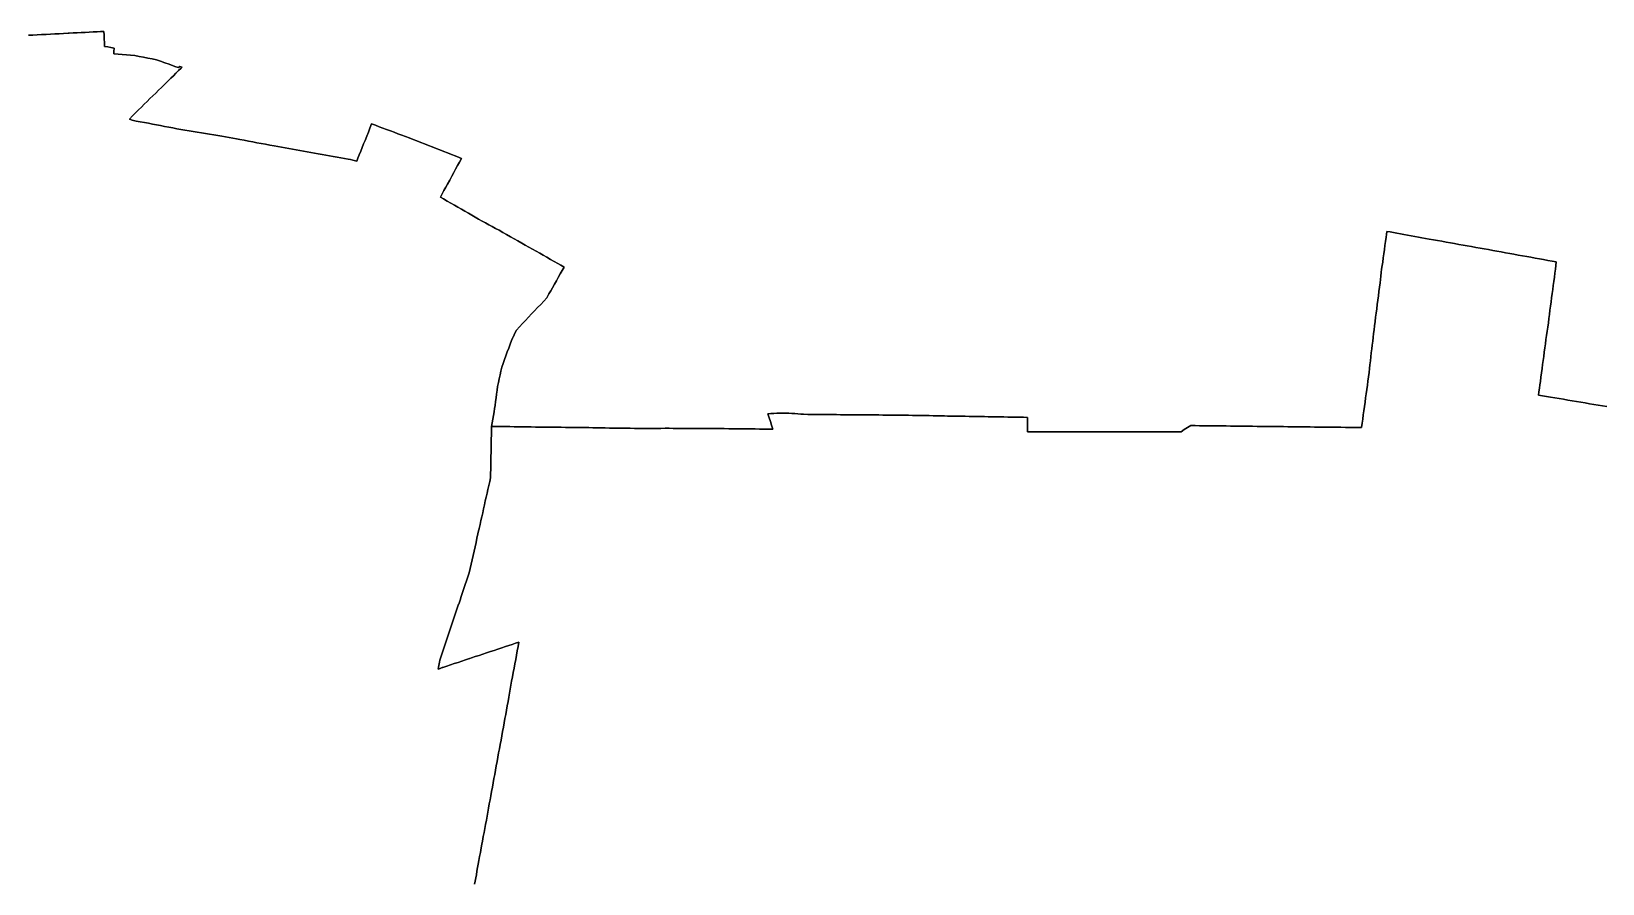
# Model space of a CAD drawing. Header units: inches. Extents: x 130170 to 284068, y 377793 to 804530.
# Drawn here: x 178269 to 181794, y 648854 to 650766 of the extents above; entities that cross this region are included whole.
import ezdxf

# ---------------------------------------------------------------- set-up
doc = ezdxf.new("R2010")
doc.units = ezdxf.units.IN
doc.header["$MEASUREMENT"] = 0
doc.layers.add('muni_il', color=7, linetype='Continuous')

msp = doc.modelspace()

# ---------------------------------------------------------------- linework, layer by layer
at = {"layer": 'muni_il'}
for points in [[(181803, 649924), (181793.3, 649925.6), (181783.6, 649927.3), (181773.9, 649928.9), (181764.2, 649930.5), (181754.5, 649932.2), (181744.8, 649933.8), (181735.1, 649935.5), (181725.4, 649937.1), (181715.7, 649938.7), (181705.9, 649940.4), (181696.2, 649942), (181686.5, 649943.7), (181676.8, 649945.3), (181667.7, 649946.7), (181658.7, 649948.2), (181649.6, 649949.6), (181650.8, 649957.3), (181651.9, 649965), (181653.1, 649972.8), (181654.2, 649980.5), (181655.5, 649990.1), (181656.7, 649999.7), (181658, 650009.3), (181659.2, 650018.4), (181660.4, 650027.5), (181661.6, 650036.7), (181662.9, 650046.1), (181664.1, 650055.6), (181665.3, 650065), (181666.7, 650074.4), (181668.1, 650083.7), (181669.5, 650093.1), (181670.7, 650102.5), (181672, 650111.9), (181673.3, 650121.3), (181674.5, 650130.6), (181675.6, 650140), (181676.8, 650149.3), (181678.1, 650158.7), (181679.4, 650168), (181680.7, 650177.4), (181681.9, 650186.5), (181683.1, 650195.7), (181684.3, 650204.9), (181685.5, 650214.1), (181686.7, 650223.2), (181687.9, 650232.4), (181688.9, 650240.8), (181689.8, 650249.1), (181680.4, 650250.6), (181671, 650252.1), (181661.5, 650253.8), (181651.9, 650255.5), (181642.4, 650257.3), (181632.9, 650259), (181623.4, 650260.7), (181613.9, 650262.4), (181604.4, 650264.1), (181594.9, 650265.8), (181585.4, 650267.5), (181575.8, 650269.2), (181566.3, 650270.9), (181556.8, 650272.6), (181547.3, 650274.4), (181537.8, 650276.1), (181528.3, 650277.8), (181518.8, 650279.5), (181509.3, 650281.2), (181499.7, 650282.9), (181490.2, 650284.6), (181480.7, 650286.3), (181471.2, 650288), (181461.7, 650289.7), (181452.2, 650291.5), (181442.7, 650293.2), (181433.2, 650294.9), (181423.6, 650296.6), (181414.1, 650298.3), (181404.6, 650300), (181396.5, 650301.4), (181388.5, 650302.8), (181380.4, 650304.3), (181372.3, 650305.7), (181364.2, 650307.2), (181356.2, 650308.7), (181348.1, 650310.2), (181340, 650311.7), (181331.9, 650313.2), (181324.5, 650314.5), (181317, 650315.8), (181309.5, 650317.2), (181308.7, 650310.5), (181307.9, 650303.9), (181306.7, 650294.6), (181305.4, 650285.4), (181304.2, 650276.1), (181303, 650266.9), (181301.8, 650257.6), (181300.5, 650248.4), (181299.1, 650240.4), (181297.6, 650232.4), (181296.8, 650224.6), (181296, 650216.8), (181295.3, 650209.1), (181294.5, 650201.3), (181293.2, 650191.7), (181291.9, 650182.1), (181290.7, 650172.4), (181289.4, 650162.8), (181288.1, 650153.2), (181286.9, 650143.6), (181285.8, 650133.9), (181284.6, 650124.3), (181283.5, 650114.7), (181282.3, 650105.1), (181281.2, 650096.4), (181280.1, 650087.8), (181279.1, 650079.2), (181278, 650070.6), (181276.9, 650062), (181275.8, 650053.4), (181274.8, 650044.5), (181273.8, 650035.6), (181272.9, 650026.8), (181271.9, 650017.9), (181270.9, 650009.1), (181270, 650000.2), (181268.7, 649990.7), (181267.3, 649981.2), (181266, 649971.7), (181264.7, 649962.2), (181263.4, 649952.8), (181262.1, 649943.3), (181260.8, 649933.8), (181259.5, 649924.3), (181258.2, 649914.8), (181256.9, 649905.3), (181255.6, 649895.8), (181254.3, 649886.4), (181252.9, 649876.9), (181244.7, 649877), (181236.4, 649877.1), (181226.5, 649877.2), (181216.6, 649877.3), (181206.7, 649877.4), (181196.8, 649877.5), (181186.9, 649877.6), (181177, 649877.8), (181167.1, 649877.9), (181157.1, 649878), (181147.2, 649878.1), (181137.3, 649878.2), (181127.4, 649878.3), (181117.5, 649878.5), (181107.6, 649878.6), (181097.7, 649878.7), (181087.8, 649878.8), (181077.9, 649878.9), (181067.9, 649879), (181058, 649879.1), (181048.1, 649879.3), (181038.2, 649879.4), (181028.3, 649879.5), (181018.4, 649879.6), (181008.5, 649879.7), (180998.6, 649879.8), (180988.6, 649880), (180978.7, 649880.1), (180968.8, 649880.2), (180958.9, 649880.3), (180949, 649880.4), (180939.1, 649880.5), (180929.2, 649880.7), (180919.3, 649880.8), (180909.4, 649880.9), (180899.4, 649881), (180889.5, 649881.1), (180879.6, 649881.2), (180869.7, 649881.3), (180862.5, 649876.8), (180855.3, 649872.2), (180848.1, 649867.6), (180838.3, 649867.6), (180828.4, 649867.6), (180818.6, 649867.6), (180808.7, 649867.6), (180798.9, 649867.6), (180789.1, 649867.5), (180779.2, 649867.5), (180769.4, 649867.5), (180759.6, 649867.5), (180749.7, 649867.5), (180739.9, 649867.5), (180730, 649867.5), (180720.2, 649867.5), (180710.4, 649867.4), (180700.5, 649867.4), (180690.7, 649867.4), (180680.9, 649867.4), (180671, 649867.4), (180661.2, 649867.4), (180651.3, 649867.4), (180641.5, 649867.3), (180631.7, 649867.3), (180621.8, 649867.3), (180612, 649867.3), (180602.2, 649867.3), (180592.3, 649867.3), (180582.5, 649867.3), (180572.6, 649867.3), (180562.8, 649867.2), (180553, 649867.2), (180543.1, 649867.2), (180533.3, 649867.2), (180523.5, 649867.2), (180513.6, 649867.2), (180503.8, 649867.2), (180503.8, 649875.3), (180503.8, 649883.5), (180503.7, 649891.6), (180503.7, 649899.8), (180494.8, 649899.9), (180485.8, 649900.1), (180476.9, 649900.2), (180468, 649900.4), (180459, 649900.5), (180450.1, 649900.7), (180441.1, 649900.8), (180432.6, 649901), (180424.1, 649901.1), (180415.6, 649901.3), (180407.1, 649901.4), (180398.5, 649901.6), (180389.8, 649901.7), (180381.1, 649901.9), (180372.4, 649902), (180363.7, 649902.2), (180355, 649902.3), (180347, 649902.5), (180339, 649902.6), (180331, 649902.7), (180324.2, 649902.8), (180317.4, 649903), (180310.6, 649903.1), (180301.3, 649903.2), (180292, 649903.4), (180282.7, 649903.6), (180273.4, 649903.7), (180264.2, 649903.9), (180254.8, 649904), (180245.5, 649904.2), (180236.2, 649904.4), (180226.9, 649904.5), (180217.6, 649904.7), (180212.3, 649904.7), (180206.9, 649904.8), (180197.7, 649904.9), (180188.5, 649904.9), (180179.2, 649905), (180170, 649905.1), (180160.3, 649905.2), (180150.5, 649905.3), (180140.8, 649905.4), (180131.1, 649905.4), (180121.4, 649905.5), (180116.3, 649905.6), (180111.3, 649905.6), (180102.7, 649905.7), (180093.5, 649905.8), (180084.3, 649905.8), (180075, 649905.9), (180065.8, 649906), (180056.6, 649906.1), (180047.4, 649906.2), (180038.2, 649906.2), (180028.9, 649906.3), (180019.7, 649906.4), (180010.5, 649906.5), (180001.3, 649906.6), (179994.8, 649907.2), (179988.2, 649907.9), (179981.6, 649908.4), (179974.8, 649908.8), (179968.1, 649909), (179961.4, 649909.2), (179954.7, 649909.2), (179948, 649909.1), (179941.3, 649908.9), (179934.6, 649908.6), (179927.9, 649908.2), (179921.2, 649907.6), (179923.9, 649899), (179926.6, 649890.5), (179929.3, 649881.9), (179932, 649873.3), (179922.1, 649873.4), (179912.2, 649873.5), (179902.3, 649873.6), (179892.4, 649873.7), (179882.6, 649873.8), (179872.7, 649873.9), (179862.8, 649874.1), (179852.9, 649874.2), (179843, 649874.3), (179833.1, 649874.4), (179823.2, 649874.5), (179813.3, 649874.6), (179803.4, 649874.7), (179793.5, 649874.8), (179783.6, 649874.9), (179774.2, 649874.9), (179764.7, 649875), (179755.2, 649875), (179745.8, 649875), (179736.3, 649875.1), (179726.8, 649875.1), (179717.7, 649875.1), (179708.6, 649875.1), (179699.5, 649875.2), (179690.4, 649875.2), (179680.6, 649875), (179672.5, 649874.9), (179664.4, 649874.9), (179656.3, 649874.9), (179648.2, 649874.8), (179640.1, 649874.8), (179630.8, 649874.9), (179621.5, 649875.1), (179612.2, 649875.2), (179602.9, 649875.4), (179593.6, 649875.5), (179584.3, 649875.6), (179575, 649875.8), (179565.7, 649875.9), (179556.3, 649876.1), (179547, 649876.2), (179537.7, 649876.4), (179528.4, 649876.5), (179519.1, 649876.7), (179509.5, 649876.8), (179505.5, 649876.8), (179495.8, 649876.9), (179486.2, 649877.1), (179476.6, 649877.2), (179467, 649877.3), (179457.4, 649877.4), (179447.7, 649877.5), (179438.1, 649877.7), (179428.5, 649877.8), (179418.9, 649877.9), (179409.2, 649878), (179399.6, 649878.1), (179390, 649878.3), (179380.4, 649878.4), (179370.7, 649878.5), (179361.1, 649878.6), (179351.5, 649878.7), (179341.9, 649878.9), (179332.3, 649879), (179322.6, 649879.1), (179316.1, 649879.2), (179309.5, 649879.3), (179301.1, 649879.4), (179302.5, 649887.6), (179303.9, 649895.9), (179305.3, 649904.1), (179306.7, 649912.3), (179307.9, 649919.4), (179309.1, 649926.6), (179310.2, 649935.1), (179311.3, 649943.7), (179312.4, 649952.2), (179313.5, 649960.8), (179314.6, 649969.3), (179316.5, 649977.9), (179318.4, 649986.5), (179320.3, 649995.1), (179322.2, 650003.7), (179324.1, 650012.3), (179327.1, 650020.9), (179330.2, 650029.5), (179333.3, 650038.1), (179336.4, 650046.6), (179339.5, 650055.2), (179342.6, 650063.8), (179345.7, 650072.4), (179348.7, 650079.3), (179349.4, 650080.5), (179350.1, 650081.6), (179353.5, 650088.7), (179357, 650095.8), (179363.8, 650103), (179370.6, 650110.2), (179377.3, 650117.4), (179384.1, 650124.6), (179390.9, 650131.8), (179397.7, 650138.9), (179404.5, 650146.1), (179411.3, 650153.3), (179418.1, 650160.5), (179424.8, 650167.7), (179427.4, 650172.4), (179429.9, 650177.1), (179433.8, 650183.8), (179437.8, 650190.6), (179442.2, 650198.4), (179446.5, 650206.1), (179450.9, 650213.8), (179455.2, 650221.6), (179459.6, 650229.3), (179463.9, 650237.1), (179456.7, 650241.2), (179449.5, 650245.3), (179441.4, 650249.8), (179433.3, 650254.4), (179425.3, 650259), (179417.2, 650263.5), (179409.1, 650268.1), (179401.1, 650272.7), (179393, 650277.2), (179384.9, 650281.8), (179376.8, 650286.4), (179368.8, 650290.9), (179360.3, 650295.6), (179351.8, 650300.3), (179343.4, 650304.9), (179334.9, 650309.8), (179326.4, 650314.6), (179317.9, 650319.5), (179310.3, 650323.6), (179302.7, 650327.8), (179295.1, 650331.9), (179287.5, 650336), (179279.8, 650340.4), (179272.1, 650344.8), (179264.4, 650349.1), (179256.7, 650353.5), (179249, 650358), (179241.3, 650362.4), (179233.5, 650366.9), (179225.8, 650371.4), (179217.6, 650376), (179209.5, 650380.6), (179201.3, 650385.3), (179193.1, 650389.9), (179186.3, 650394.1), (179190.3, 650401.4), (179194.3, 650408.7), (179198.4, 650416), (179202.4, 650423.4), (179207.2, 650432.1), (179212, 650440.8), (179216.1, 650448.9), (179220.3, 650456.9), (179224.5, 650465), (179229, 650472.8), (179233.5, 650480.5), (179228.2, 650482.9), (179219.6, 650486.3), (179211, 650489.7), (179202.4, 650493.1), (179193.8, 650496.5), (179185.2, 650499.8), (179176.6, 650503.2), (179168, 650506.6), (179159.4, 650510), (179150.8, 650513.4), (179142.2, 650516.7), (179133.6, 650520.1), (179125, 650523.5), (179116.4, 650526.9), (179107.9, 650530), (179099.5, 650533.2), (179091.1, 650536.3), (179082.6, 650539.5), (179074.2, 650542.6), (179065.7, 650545.7), (179057.3, 650548.9), (179048.9, 650552), (179040.4, 650555.2), (179032, 650558.3), (179028.3, 650549.1), (179024.7, 650539.8), (179021, 650530.6), (179017.4, 650521.4), (179014.1, 650513.3), (179010.9, 650505.3), (179007.6, 650497.2), (179004.4, 650489.2), (179001.1, 650481.1), (178999, 650474.9), (178989.9, 650477.3), (178984.7, 650478.4), (178979.6, 650479.4), (178971.2, 650480.8), (178962.8, 650482.2), (178954.4, 650483.6), (178946, 650484.9), (178937.6, 650486.3), (178929.1, 650487.8), (178920.7, 650489.3), (178912.3, 650490.8), (178903.8, 650492.3), (178895.4, 650493.8), (178887.2, 650495.4), (178879, 650496.9), (178870.8, 650498.5), (178862.6, 650500.1), (178854.5, 650501.6), (178846.3, 650503.2), (178838.1, 650504.7), (178829.9, 650506.2), (178821.8, 650507.7), (178813.6, 650509.2), (178803.9, 650510.9), (178794.2, 650512.6), (178784.5, 650514.3), (178774.8, 650515.9), (178765.3, 650517.8), (178755.8, 650519.7), (178746.3, 650521.5), (178736.7, 650523.4), (178728.6, 650524.8), (178720.5, 650526.2), (178712.4, 650527.7), (178704.3, 650529.1), (178696.2, 650530.5), (178687, 650532), (178677.8, 650533.5), (178668.5, 650535), (178659.3, 650536.5), (178650.1, 650538), (178640.9, 650539.5), (178631.7, 650541), (178622.5, 650542.6), (178613.2, 650544.1), (178604.1, 650545.8), (178595, 650547.5), (178585.9, 650549.3), (178576.8, 650551), (178567.7, 650552.7), (178558.6, 650554.4), (178549.5, 650556.2), (178540.4, 650557.9), (178531.3, 650559.6), (178522.2, 650561.4), (178513.1, 650563.1), (178504, 650564.8), (178494.8, 650566.6), (178488.9, 650569.1), (178495.7, 650576.2), (178502.5, 650583.3), (178509, 650589.6), (178515.4, 650596), (178521.9, 650602.3), (178528.3, 650608.6), (178534.8, 650615), (178541.2, 650621.3), (178547.7, 650627.6), (178554.1, 650634), (178560.6, 650640.3), (178567, 650646.6), (178571.3, 650650.8), (178575.6, 650655.1), (178581.4, 650660.8), (178587.2, 650666.5), (178593.1, 650672.2), (178598.9, 650678), (178604.7, 650683.7), (178606.7, 650685.8), (178606.4, 650685.9), (178602, 650687.5), (178598.4, 650684.7), (178592.7, 650686.7), (178586.9, 650688.8), (178577.5, 650692.1), (178568.1, 650695.4), (178558.7, 650698.8), (178549.3, 650702.1), (178539.6, 650704), (178529.9, 650706), (178520.2, 650707.9), (178510.5, 650709.8), (178500.8, 650711.7), (178491.4, 650712.5), (178482.1, 650713.3), (178472.7, 650714.1), (178463.3, 650714.9), (178454, 650715.7), (178453.9, 650720.3), (178453.9, 650720.6), (178454.5, 650728.6), (178447.3, 650729.7), (178440, 650730.9), (178432.8, 650732), (178432.4, 650740.5), (178432.1, 650748.9), (178431.7, 650757.4), (178431.4, 650765.9), (178424, 650765.5), (178416.5, 650765.1), (178407.6, 650764.7), (178398.6, 650764.3), (178389.6, 650763.8), (178380.7, 650763.4), (178371.7, 650763), (178362.7, 650762.5), (178353.8, 650762.1), (178353.7, 650762.1), (178353.4, 650762), (178353, 650762), (178352.7, 650761.9), (178352.3, 650761.9), (178352, 650761.8), (178351.6, 650761.8), (178351.3, 650761.8), (178351, 650761.8), (178341.1, 650761.2), (178331.2, 650760.7), (178321.3, 650760.2), (178311.4, 650759.7), (178301.5, 650759.2), (178291.6, 650758.7), (178281.7, 650758.2), (178271.8, 650757.7), (178261.9, 650757.2)], [(178261.9, 650757.2), (178271.8, 650757.7), (178281.7, 650758.2), (178291.6, 650758.7), (178301.5, 650759.2), (178311.4, 650759.7), (178321.3, 650760.2), (178331.2, 650760.7), (178341.1, 650761.2), (178351, 650761.8), (178351.3, 650761.8), (178351.6, 650761.8), (178352, 650761.8), (178352.3, 650761.9), (178352.7, 650761.9), (178353, 650762), (178353.4, 650762), (178353.7, 650762.1), (178353.8, 650762.1), (178362.7, 650762.5), (178371.7, 650763), (178380.7, 650763.4), (178389.6, 650763.8), (178398.6, 650764.3), (178407.6, 650764.7), (178416.5, 650765.1), (178424, 650765.5), (178431.4, 650765.9), (178431.7, 650757.4), (178432.1, 650748.9), (178432.4, 650740.5), (178432.8, 650732), (178440, 650730.9), (178447.3, 650729.7), (178454.5, 650728.6), (178453.9, 650720.6), (178453.9, 650720.3), (178454, 650715.7), (178463.3, 650714.9), (178472.7, 650714.1), (178482.1, 650713.3), (178491.4, 650712.5), (178500.8, 650711.7), (178510.5, 650709.8), (178520.2, 650707.9), (178529.9, 650706), (178539.6, 650704), (178549.3, 650702.1), (178558.7, 650698.8), (178568.1, 650695.4), (178577.5, 650692.1), (178586.9, 650688.8), (178592.7, 650686.7), (178598.4, 650684.7), (178602, 650687.5), (178606.4, 650685.9), (178606.7, 650685.8), (178604.7, 650683.7), (178598.9, 650678), (178593.1, 650672.2), (178587.2, 650666.5), (178581.4, 650660.8), (178575.6, 650655.1), (178571.3, 650650.8), (178567, 650646.6), (178560.6, 650640.3), (178554.1, 650634), (178547.7, 650627.6), (178541.2, 650621.3), (178534.8, 650615), (178528.3, 650608.6), (178521.9, 650602.3), (178515.4, 650596), (178509, 650589.6), (178502.5, 650583.3), (178495.7, 650576.2), (178488.9, 650569.1), (178494.8, 650566.6), (178504, 650564.8), (178513.1, 650563.1), (178522.2, 650561.4), (178531.3, 650559.6), (178540.4, 650557.9), (178549.5, 650556.2), (178558.6, 650554.4), (178567.7, 650552.7), (178576.8, 650551), (178585.9, 650549.3), (178595, 650547.5), (178604.1, 650545.8), (178613.2, 650544.1), (178622.5, 650542.6), (178631.7, 650541), (178640.9, 650539.5), (178650.1, 650538), (178659.3, 650536.5), (178668.5, 650535), (178677.8, 650533.5), (178687, 650532), (178696.2, 650530.5), (178704.3, 650529.1), (178712.4, 650527.7), (178720.5, 650526.2), (178728.6, 650524.8), (178736.7, 650523.4), (178746.3, 650521.5), (178755.8, 650519.7), (178765.3, 650517.8), (178774.8, 650515.9), (178784.5, 650514.3), (178794.2, 650512.6), (178803.9, 650510.9), (178813.6, 650509.2), (178821.8, 650507.7), (178829.9, 650506.2), (178838.1, 650504.7), (178846.3, 650503.2), (178854.5, 650501.6), (178862.6, 650500.1), (178870.8, 650498.5), (178879, 650496.9), (178887.2, 650495.4), (178895.4, 650493.8), (178903.8, 650492.3), (178912.3, 650490.8), (178920.7, 650489.3), (178929.1, 650487.8), (178937.6, 650486.3), (178946, 650484.9), (178954.4, 650483.6), (178962.8, 650482.2), (178971.2, 650480.8), (178979.6, 650479.4), (178984.7, 650478.4), (178989.9, 650477.3), (178999, 650474.9), (179001.1, 650481.1), (179004.4, 650489.2), (179007.6, 650497.2), (179010.9, 650505.3), (179014.1, 650513.3), (179017.4, 650521.4), (179021, 650530.6), (179024.7, 650539.8), (179028.3, 650549.1), (179032, 650558.3), (179040.4, 650555.2), (179048.9, 650552), (179057.3, 650548.9), (179065.7, 650545.7), (179074.2, 650542.6), (179082.6, 650539.5), (179091.1, 650536.3), (179099.5, 650533.2), (179107.9, 650530), (179116.4, 650526.9), (179125, 650523.5), (179133.6, 650520.1), (179142.2, 650516.7), (179150.8, 650513.4), (179159.4, 650510), (179168, 650506.6), (179176.6, 650503.2), (179185.2, 650499.8), (179193.8, 650496.5), (179202.4, 650493.1), (179211, 650489.7), (179219.6, 650486.3), (179228.2, 650482.9), (179233.5, 650480.5), (179229, 650472.8), (179224.5, 650465), (179220.3, 650456.9), (179216.1, 650448.9), (179212, 650440.8), (179207.2, 650432.1), (179202.4, 650423.4), (179198.4, 650416), (179194.3, 650408.7), (179190.3, 650401.4), (179186.3, 650394.1), (179193.1, 650389.9), (179201.3, 650385.3), (179209.5, 650380.6), (179217.6, 650376), (179225.8, 650371.4), (179233.5, 650366.9), (179241.3, 650362.4), (179249, 650358), (179256.7, 650353.5), (179264.4, 650349.1), (179272.1, 650344.8), (179279.8, 650340.4), (179287.5, 650336), (179295.1, 650331.9), (179302.7, 650327.8), (179310.3, 650323.6), (179317.9, 650319.5), (179326.4, 650314.6), (179334.9, 650309.8), (179343.4, 650304.9), (179351.8, 650300.3), (179360.3, 650295.6), (179368.8, 650290.9), (179376.8, 650286.4), (179384.9, 650281.8), (179393, 650277.2), (179401.1, 650272.7), (179409.1, 650268.1), (179417.2, 650263.5), (179425.3, 650259), (179433.3, 650254.4), (179441.4, 650249.8), (179449.5, 650245.3), (179456.7, 650241.2), (179463.9, 650237.1), (179459.6, 650229.3), (179455.2, 650221.6), (179450.9, 650213.8), (179446.5, 650206.1), (179442.2, 650198.4), (179437.8, 650190.6), (179433.8, 650183.8), (179429.9, 650177.1), (179427.4, 650172.4), (179424.8, 650167.7), (179418.1, 650160.5), (179411.3, 650153.3), (179404.5, 650146.1), (179397.7, 650138.9), (179390.9, 650131.8), (179384.1, 650124.6), (179377.3, 650117.4), (179370.6, 650110.2), (179363.8, 650103), (179357, 650095.8), (179353.5, 650088.7), (179350.1, 650081.6), (179349.4, 650080.5), (179348.7, 650079.3), (179345.7, 650072.4), (179342.6, 650063.8), (179339.5, 650055.2), (179336.4, 650046.6), (179333.3, 650038.1), (179330.2, 650029.5), (179327.1, 650020.9), (179324.1, 650012.3), (179322.2, 650003.7), (179320.3, 649995.1), (179318.4, 649986.5), (179316.5, 649977.9), (179314.6, 649969.3), (179313.5, 649960.8), (179312.4, 649952.2), (179311.3, 649943.7), (179310.2, 649935.1), (179309.1, 649926.6), (179307.9, 649919.4), (179306.7, 649912.3), (179305.3, 649904.1), (179303.9, 649895.9), (179302.5, 649887.6), (179301.1, 649879.4), (179300.9, 649869.8), (179300.7, 649860.2), (179300.5, 649850.6), (179300.3, 649841), (179300.2, 649831.4), (179300, 649821.8), (179299.8, 649812.2), (179299.6, 649802.6), (179299.4, 649793), (179299.2, 649783.4), (179299, 649773.9), (179298.8, 649764.3), (179296.9, 649755.6), (179294.9, 649746.9), (179293, 649738.2), (179291, 649729.5), (179289.1, 649720.8), (179287.1, 649712.1), (179285.2, 649703.4), (179283.2, 649694.7), (179281.2, 649685.8), (179279.2, 649676.9), (179277.2, 649668), (179275.2, 649659), (179273.2, 649650.1), (179273, 649649.2), (179272.8, 649648.2), (179270.6, 649638.5), (179268.4, 649628.7), (179266.2, 649619), (179264, 649609.2), (179261.8, 649599.5), (179259.6, 649589.7), (179257.4, 649579.9), (179255.3, 649570.2), (179253.1, 649560.4), (179250.9, 649550.7), (179247.9, 649541.9), (179245, 649533.2), (179242.1, 649524.4), (179239.1, 649515.7), (179236.2, 649506.9), (179233.2, 649498.1), (179230.3, 649489.4), (179227.4, 649480.6), (179227.3, 649480.5), (179224.3, 649471.5), (179221.3, 649462.5), (179218.3, 649453.5), (179215.3, 649444.5), (179212.2, 649435.5), (179209.2, 649426.5), (179206.2, 649417.5), (179203.2, 649408.6), (179200.2, 649399.6), (179197.2, 649390.6), (179194.1, 649381.6), (179191.1, 649372.6), (179188.1, 649363.6), (179185.1, 649354.6), (179184.2, 649350.7), (179182.7, 649342.8), (179181.1, 649334.9), (179185.9, 649336.5), (179190.6, 649338.1), (179191.1, 649338.2), (179191.9, 649338.5), (179200.4, 649341.4), (179208.9, 649344.3), (179217.4, 649347.1), (179226, 649350), (179234.5, 649352.9), (179243, 649355.7), (179251.5, 649358.6), (179252.1, 649358.8), (179256, 649360.1), (179264.5, 649362.9), (179273, 649365.7), (179281.5, 649368.5), (179289.9, 649371.3), (179298.4, 649374.1), (179306.9, 649376.9), (179315.4, 649379.7), (179323.9, 649382.5), (179332.3, 649385.4), (179339.9, 649387.8), (179347.4, 649390.3), (179354.9, 649392.8), (179362.5, 649395.3), (179360.7, 649385.5), (179358.8, 649375.8), (179357, 649366), (179355.2, 649356.3), (179353.3, 649346.5), (179351.5, 649336.8), (179349.7, 649327), (179347.8, 649317.2), (179346, 649307.5), (179344.5, 649298.6), (179343, 649289.7), (179341.4, 649280.7), (179339.9, 649271.8), (179338.1, 649262.2), (179336.4, 649252.6), (179334.6, 649243), (179332.9, 649233.3), (179331.1, 649223.7), (179329.3, 649214.1), (179327.6, 649204.5), (179325.8, 649194.8), (179324.1, 649185.2), (179322.3, 649175.6), (179320.6, 649166), (179318.8, 649156.3), (179317, 649146.7), (179315.3, 649137.1), (179313.5, 649127.5), (179311.8, 649117.9), (179310, 649108.2), (179308.2, 649098.6), (179306.5, 649089), (179304.7, 649079.4), (179303, 649069.7), (179301.2, 649060.1), (179299.4, 649050.5), (179297.8, 649041.4), (179296.1, 649032.2), (179294.4, 649023.1), (179292.7, 649013.9), (179291, 649004.8), (179289.4, 648995.7), (179287.7, 648986.5), (179286, 648977.4), (179284.3, 648968.3), (179282.6, 648959.1), (179281.7, 648953.9), (179280.7, 648948.7), (179279.5, 648942.1), (179278, 648933.7), (179277, 648928.4), (179276, 648923.1), (179274.4, 648914.2), (179272.8, 648905.2), (179271.3, 648897.4), (179269.9, 648889.7), (179268.4, 648881.6), (179267, 648873.5), (179265.6, 648866.3), (179264.3, 648859.1), (179262.8, 648852)], [(179262.8, 648852), (179264.3, 648859.1), (179265.6, 648866.3), (179267, 648873.5), (179268.4, 648881.6), (179269.9, 648889.7), (179271.3, 648897.4), (179272.8, 648905.2), (179274.4, 648914.2), (179276, 648923.1), (179277, 648928.4), (179278, 648933.7), (179279.5, 648942.1), (179280.7, 648948.7), (179281.7, 648953.9), (179282.6, 648959.1), (179284.3, 648968.3), (179286, 648977.4), (179287.7, 648986.5), (179289.4, 648995.7), (179291, 649004.8), (179292.7, 649013.9), (179294.4, 649023.1), (179296.1, 649032.2), (179297.8, 649041.4), (179299.4, 649050.5), (179301.2, 649060.1), (179303, 649069.7), (179304.7, 649079.4), (179306.5, 649089), (179308.2, 649098.6), (179310, 649108.2), (179311.8, 649117.9), (179313.5, 649127.5), (179315.3, 649137.1), (179317, 649146.7), (179318.8, 649156.3), (179320.6, 649166), (179322.3, 649175.6), (179324.1, 649185.2), (179325.8, 649194.8), (179327.6, 649204.5), (179329.3, 649214.1), (179331.1, 649223.7), (179332.9, 649233.3), (179334.6, 649243), (179336.4, 649252.6), (179338.1, 649262.2), (179339.9, 649271.8), (179341.4, 649280.7), (179343, 649289.7), (179344.5, 649298.6), (179346, 649307.5), (179347.8, 649317.2), (179349.7, 649327), (179351.5, 649336.8), (179353.3, 649346.5), (179355.2, 649356.3), (179357, 649366), (179358.8, 649375.8), (179360.7, 649385.5), (179362.5, 649395.3), (179354.9, 649392.8), (179347.4, 649390.3), (179339.9, 649387.8), (179332.3, 649385.4), (179323.9, 649382.5), (179315.4, 649379.7), (179306.9, 649376.9), (179298.4, 649374.1), (179289.9, 649371.3), (179281.5, 649368.5), (179273, 649365.7), (179264.5, 649362.9), (179256, 649360.1), (179252.1, 649358.8), (179251.5, 649358.6), (179243, 649355.7), (179234.5, 649352.9), (179226, 649350), (179217.4, 649347.1), (179208.9, 649344.3), (179200.4, 649341.4), (179191.9, 649338.5), (179191.1, 649338.2), (179190.6, 649338.1), (179185.9, 649336.5), (179181.1, 649334.9), (179182.7, 649342.8), (179184.2, 649350.7), (179185.1, 649354.6), (179188.1, 649363.6), (179191.1, 649372.6), (179194.1, 649381.6), (179197.2, 649390.6), (179200.2, 649399.6), (179203.2, 649408.6), (179206.2, 649417.5), (179209.2, 649426.5), (179212.2, 649435.5), (179215.3, 649444.5), (179218.3, 649453.5), (179221.3, 649462.5), (179224.3, 649471.5), (179227.3, 649480.5), (179227.4, 649480.6), (179230.3, 649489.4), (179233.2, 649498.1), (179236.2, 649506.9), (179239.1, 649515.7), (179242.1, 649524.4), (179245, 649533.2), (179247.9, 649541.9), (179250.9, 649550.7), (179253.1, 649560.4), (179255.3, 649570.2), (179257.4, 649579.9), (179259.6, 649589.7), (179261.8, 649599.5), (179264, 649609.2), (179266.2, 649619), (179268.4, 649628.7), (179270.6, 649638.5), (179272.8, 649648.2), (179273, 649649.2), (179273.2, 649650.1), (179275.2, 649659), (179277.2, 649668), (179279.2, 649676.9), (179281.2, 649685.8), (179283.2, 649694.7), (179285.2, 649703.4), (179287.1, 649712.1), (179289.1, 649720.8), (179291, 649729.5), (179293, 649738.2), (179294.9, 649746.9), (179296.9, 649755.6), (179298.8, 649764.3), (179299, 649773.9), (179299.2, 649783.4), (179299.4, 649793), (179299.6, 649802.6), (179299.8, 649812.2), (179300, 649821.8), (179300.2, 649831.4), (179300.3, 649841), (179300.5, 649850.6), (179300.7, 649860.2), (179300.9, 649869.8), (179301.1, 649879.4), (179309.5, 649879.3), (179316.1, 649879.2), (179322.6, 649879.1), (179332.3, 649879), (179341.9, 649878.9), (179351.5, 649878.7), (179361.1, 649878.6), (179370.7, 649878.5), (179380.4, 649878.4), (179390, 649878.3), (179399.6, 649878.1), (179409.2, 649878), (179418.9, 649877.9), (179428.5, 649877.8), (179438.1, 649877.7), (179447.7, 649877.5), (179457.4, 649877.4), (179467, 649877.3), (179476.6, 649877.2), (179486.2, 649877.1), (179495.8, 649876.9), (179505.5, 649876.8), (179509.5, 649876.8), (179519.1, 649876.7), (179528.4, 649876.5), (179537.7, 649876.4), (179547, 649876.2), (179556.3, 649876.1), (179565.7, 649875.9), (179575, 649875.8), (179584.3, 649875.6), (179593.6, 649875.5), (179602.9, 649875.4), (179612.2, 649875.2), (179621.5, 649875.1), (179630.8, 649874.9), (179640.1, 649874.8), (179648.2, 649874.8), (179656.3, 649874.9), (179664.4, 649874.9), (179672.5, 649874.9), (179680.6, 649875), (179690.4, 649875.2), (179699.5, 649875.2), (179708.6, 649875.1), (179717.7, 649875.1), (179726.8, 649875.1), (179736.3, 649875.1), (179745.8, 649875), (179755.2, 649875), (179764.7, 649875), (179774.2, 649874.9), (179783.6, 649874.9), (179793.5, 649874.8), (179803.4, 649874.7), (179813.3, 649874.6), (179823.2, 649874.5), (179833.1, 649874.4), (179843, 649874.3), (179852.9, 649874.2), (179862.8, 649874.1), (179872.7, 649873.9), (179882.6, 649873.8), (179892.4, 649873.7), (179902.3, 649873.6), (179912.2, 649873.5), (179922.1, 649873.4), (179932, 649873.3), (179929.3, 649881.9), (179926.6, 649890.5), (179923.9, 649899), (179921.2, 649907.6), (179927.9, 649908.2), (179934.6, 649908.6), (179941.3, 649908.9), (179948, 649909.1), (179954.7, 649909.2), (179961.4, 649909.2), (179968.1, 649909), (179974.8, 649908.8), (179981.6, 649908.4), (179988.2, 649907.9), (179994.8, 649907.2), (180001.3, 649906.6), (180010.5, 649906.5), (180019.7, 649906.4), (180028.9, 649906.3), (180038.2, 649906.2), (180047.4, 649906.2), (180056.6, 649906.1), (180065.8, 649906), (180075, 649905.9), (180084.3, 649905.8), (180093.5, 649905.8), (180102.7, 649905.7), (180111.3, 649905.6), (180116.3, 649905.6), (180121.4, 649905.5), (180131.1, 649905.4), (180140.8, 649905.4), (180150.5, 649905.3), (180160.3, 649905.2), (180170, 649905.1), (180179.2, 649905), (180188.5, 649904.9), (180197.7, 649904.9), (180206.9, 649904.8), (180212.3, 649904.7), (180217.6, 649904.7), (180226.9, 649904.5), (180236.2, 649904.4), (180245.5, 649904.2), (180254.8, 649904), (180264.2, 649903.9), (180273.4, 649903.7), (180282.7, 649903.6), (180292, 649903.4), (180301.3, 649903.2), (180310.6, 649903.1), (180317.4, 649903), (180324.2, 649902.8), (180331, 649902.7), (180339, 649902.6), (180347, 649902.5), (180355, 649902.3), (180363.7, 649902.2), (180372.4, 649902), (180381.1, 649901.9), (180389.8, 649901.7), (180398.5, 649901.6), (180407.1, 649901.4), (180415.6, 649901.3), (180424.1, 649901.1), (180432.6, 649901), (180441.1, 649900.8), (180450.1, 649900.7), (180459, 649900.5), (180468, 649900.4), (180476.9, 649900.2), (180485.8, 649900.1), (180494.8, 649899.9), (180503.7, 649899.8), (180503.7, 649891.6), (180503.8, 649883.5), (180503.8, 649875.3), (180503.8, 649867.2), (180513.6, 649867.2), (180523.5, 649867.2), (180533.3, 649867.2), (180543.1, 649867.2), (180553, 649867.2), (180562.8, 649867.2), (180572.6, 649867.3), (180582.5, 649867.3), (180592.3, 649867.3), (180602.2, 649867.3), (180612, 649867.3), (180621.8, 649867.3), (180631.7, 649867.3), (180641.5, 649867.3), (180651.3, 649867.4), (180661.2, 649867.4), (180671, 649867.4), (180680.9, 649867.4), (180690.7, 649867.4), (180700.5, 649867.4), (180710.4, 649867.4), (180720.2, 649867.5), (180730, 649867.5), (180739.9, 649867.5), (180749.7, 649867.5), (180759.6, 649867.5), (180769.4, 649867.5), (180779.2, 649867.5), (180789.1, 649867.5), (180798.9, 649867.6), (180808.7, 649867.6), (180818.6, 649867.6), (180828.4, 649867.6), (180838.3, 649867.6), (180848.1, 649867.6), (180855.3, 649872.2), (180862.5, 649876.8), (180869.7, 649881.3), (180879.6, 649881.2), (180889.5, 649881.1), (180899.4, 649881), (180909.4, 649880.9), (180919.3, 649880.8), (180929.2, 649880.7), (180939.1, 649880.5), (180949, 649880.4), (180958.9, 649880.3), (180968.8, 649880.2), (180978.7, 649880.1), (180988.6, 649880), (180998.6, 649879.8), (181008.5, 649879.7), (181018.4, 649879.6), (181028.3, 649879.5), (181038.2, 649879.4), (181048.1, 649879.3), (181058, 649879.1), (181067.9, 649879), (181077.9, 649878.9), (181087.8, 649878.8), (181097.7, 649878.7), (181107.6, 649878.6), (181117.5, 649878.5), (181127.4, 649878.3), (181137.3, 649878.2), (181147.2, 649878.1), (181157.1, 649878), (181167.1, 649877.9), (181177, 649877.8), (181186.9, 649877.6), (181196.8, 649877.5), (181206.7, 649877.4), (181216.6, 649877.3), (181226.5, 649877.2), (181236.4, 649877.1), (181244.7, 649877), (181252.9, 649876.9), (181254.3, 649886.4), (181255.6, 649895.8), (181256.9, 649905.3), (181258.2, 649914.8), (181259.5, 649924.3), (181260.8, 649933.8), (181262.1, 649943.3), (181263.4, 649952.8), (181264.7, 649962.2), (181266, 649971.7), (181267.3, 649981.2), (181268.7, 649990.7), (181270, 650000.2), (181270.9, 650009.1), (181271.9, 650017.9), (181272.9, 650026.8), (181273.8, 650035.6), (181274.8, 650044.5), (181275.8, 650053.4), (181276.9, 650062), (181278, 650070.6), (181279.1, 650079.2), (181280.1, 650087.8), (181281.2, 650096.4), (181282.3, 650105.1), (181283.5, 650114.7), (181284.6, 650124.3), (181285.8, 650133.9), (181286.9, 650143.6), (181288.1, 650153.2), (181289.4, 650162.8), (181290.7, 650172.4), (181291.9, 650182.1), (181293.2, 650191.7), (181294.5, 650201.3), (181295.3, 650209.1), (181296, 650216.8), (181296.8, 650224.6), (181297.6, 650232.4), (181299.1, 650240.4), (181300.5, 650248.4), (181301.8, 650257.6), (181303, 650266.9), (181304.2, 650276.1), (181305.4, 650285.4), (181306.7, 650294.6), (181307.9, 650303.9), (181308.7, 650310.5), (181309.5, 650317.2), (181317, 650315.8), (181324.5, 650314.5), (181331.9, 650313.2), (181340, 650311.7), (181348.1, 650310.2), (181356.2, 650308.7), (181364.2, 650307.2), (181372.3, 650305.7), (181380.4, 650304.3), (181388.5, 650302.8), (181396.5, 650301.4), (181404.6, 650300), (181414.1, 650298.3), (181423.6, 650296.6), (181433.2, 650294.9), (181442.7, 650293.2), (181452.2, 650291.5), (181461.7, 650289.7), (181471.2, 650288), (181480.7, 650286.3), (181490.2, 650284.6), (181499.7, 650282.9), (181509.3, 650281.2), (181518.8, 650279.5), (181528.3, 650277.8), (181537.8, 650276.1), (181547.3, 650274.4), (181556.8, 650272.6), (181566.3, 650270.9), (181575.8, 650269.2), (181585.4, 650267.5), (181594.9, 650265.8), (181604.4, 650264.1), (181613.9, 650262.4), (181623.4, 650260.7), (181632.9, 650259), (181642.4, 650257.3), (181651.9, 650255.5), (181661.5, 650253.8), (181671, 650252.1), (181680.4, 650250.6), (181689.8, 650249.1), (181688.9, 650240.8), (181687.9, 650232.4), (181686.7, 650223.2), (181685.5, 650214.1), (181684.3, 650204.9), (181683.1, 650195.7), (181681.9, 650186.5), (181680.7, 650177.4), (181679.4, 650168), (181678.1, 650158.7), (181676.8, 650149.3), (181675.6, 650140), (181674.5, 650130.6), (181673.3, 650121.3), (181672, 650111.9), (181670.7, 650102.5), (181669.5, 650093.1), (181668.1, 650083.7), (181666.7, 650074.4), (181665.3, 650065), (181664.1, 650055.6), (181662.9, 650046.1), (181661.6, 650036.7), (181660.4, 650027.5), (181659.2, 650018.4), (181658, 650009.3), (181656.7, 649999.7), (181655.5, 649990.1), (181654.2, 649980.5), (181653.1, 649972.8), (181651.9, 649965), (181650.8, 649957.3), (181649.6, 649949.6), (181658.7, 649948.2), (181667.7, 649946.7), (181676.8, 649945.3), (181686.5, 649943.7), (181696.2, 649942), (181705.9, 649940.4), (181715.7, 649938.7), (181725.4, 649937.1), (181735.1, 649935.5), (181744.8, 649933.8), (181754.5, 649932.2), (181764.2, 649930.5), (181773.9, 649928.9), (181783.6, 649927.3), (181793.3, 649925.6), (181803, 649924)]]:
    msp.add_lwpolyline(points, dxfattribs=at)

doc.saveas('drawing.dxf')
